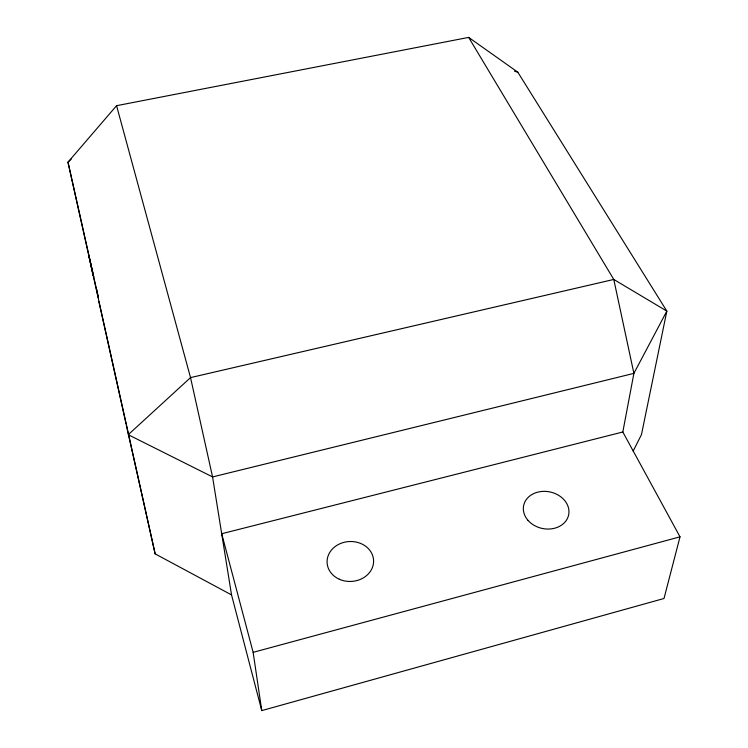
<?xml version="1.0" encoding="UTF-8"?>
<svg xmlns="http://www.w3.org/2000/svg" width="748" height="748" viewBox="0 0 748 748"><rect width="100%" height="100%" fill="white"/><g stroke="black" fill="none" stroke-linecap="round" stroke-linejoin="round"><path stroke-width="1.12" d="M622.822 431.989L633.893 373.374L666.842 311.103L517.803 72.182L468.659 37.4L116.566 105.692L67.984 162.194L155.145 553.866L231.534 594.903L261.763 710.6L664.009 598.494L680.016 536.83L622.822 431.989L221.707 533.735L253.142 652.34L261.763 710.6M633.154 451.119L641.466 434.607L666.842 311.103L613.781 279.453L468.659 37.4M71.331 158.987L67.984 162.194L93.752 276.769M253.142 652.34L680.016 536.83M514.465 71.182L517.803 72.182M116.566 105.692L190.534 377.609L212.572 476.934L231.534 594.903M90.153 261.304L88.928 256.068L93.079 275.395M90.405 262.352L93.921 277.817M94.164 278.911L98.381 297.573M126.019 423.714L98.811 301.369M126.262 424.836L155.145 553.866M96.492 289.018L98.399 297.639M190.534 377.609L128.226 434.7L212.572 476.934L633.893 373.374L613.781 279.453L190.534 377.609M339.34 579.242A23.272 19.972 -2.9 0 0 373.589 560.542A23.272 19.972 -2.9 0 0 338.068 544.675A23.272 19.972 -2.9 0 0 339.34 579.242M528.023 520.384A22.982 18.663 11.7 0 0 567.218 518.86A22.982 18.663 11.7 0 0 543.198 491.371A22.982 18.663 11.7 0 0 528.023 520.384"/></g></svg>
